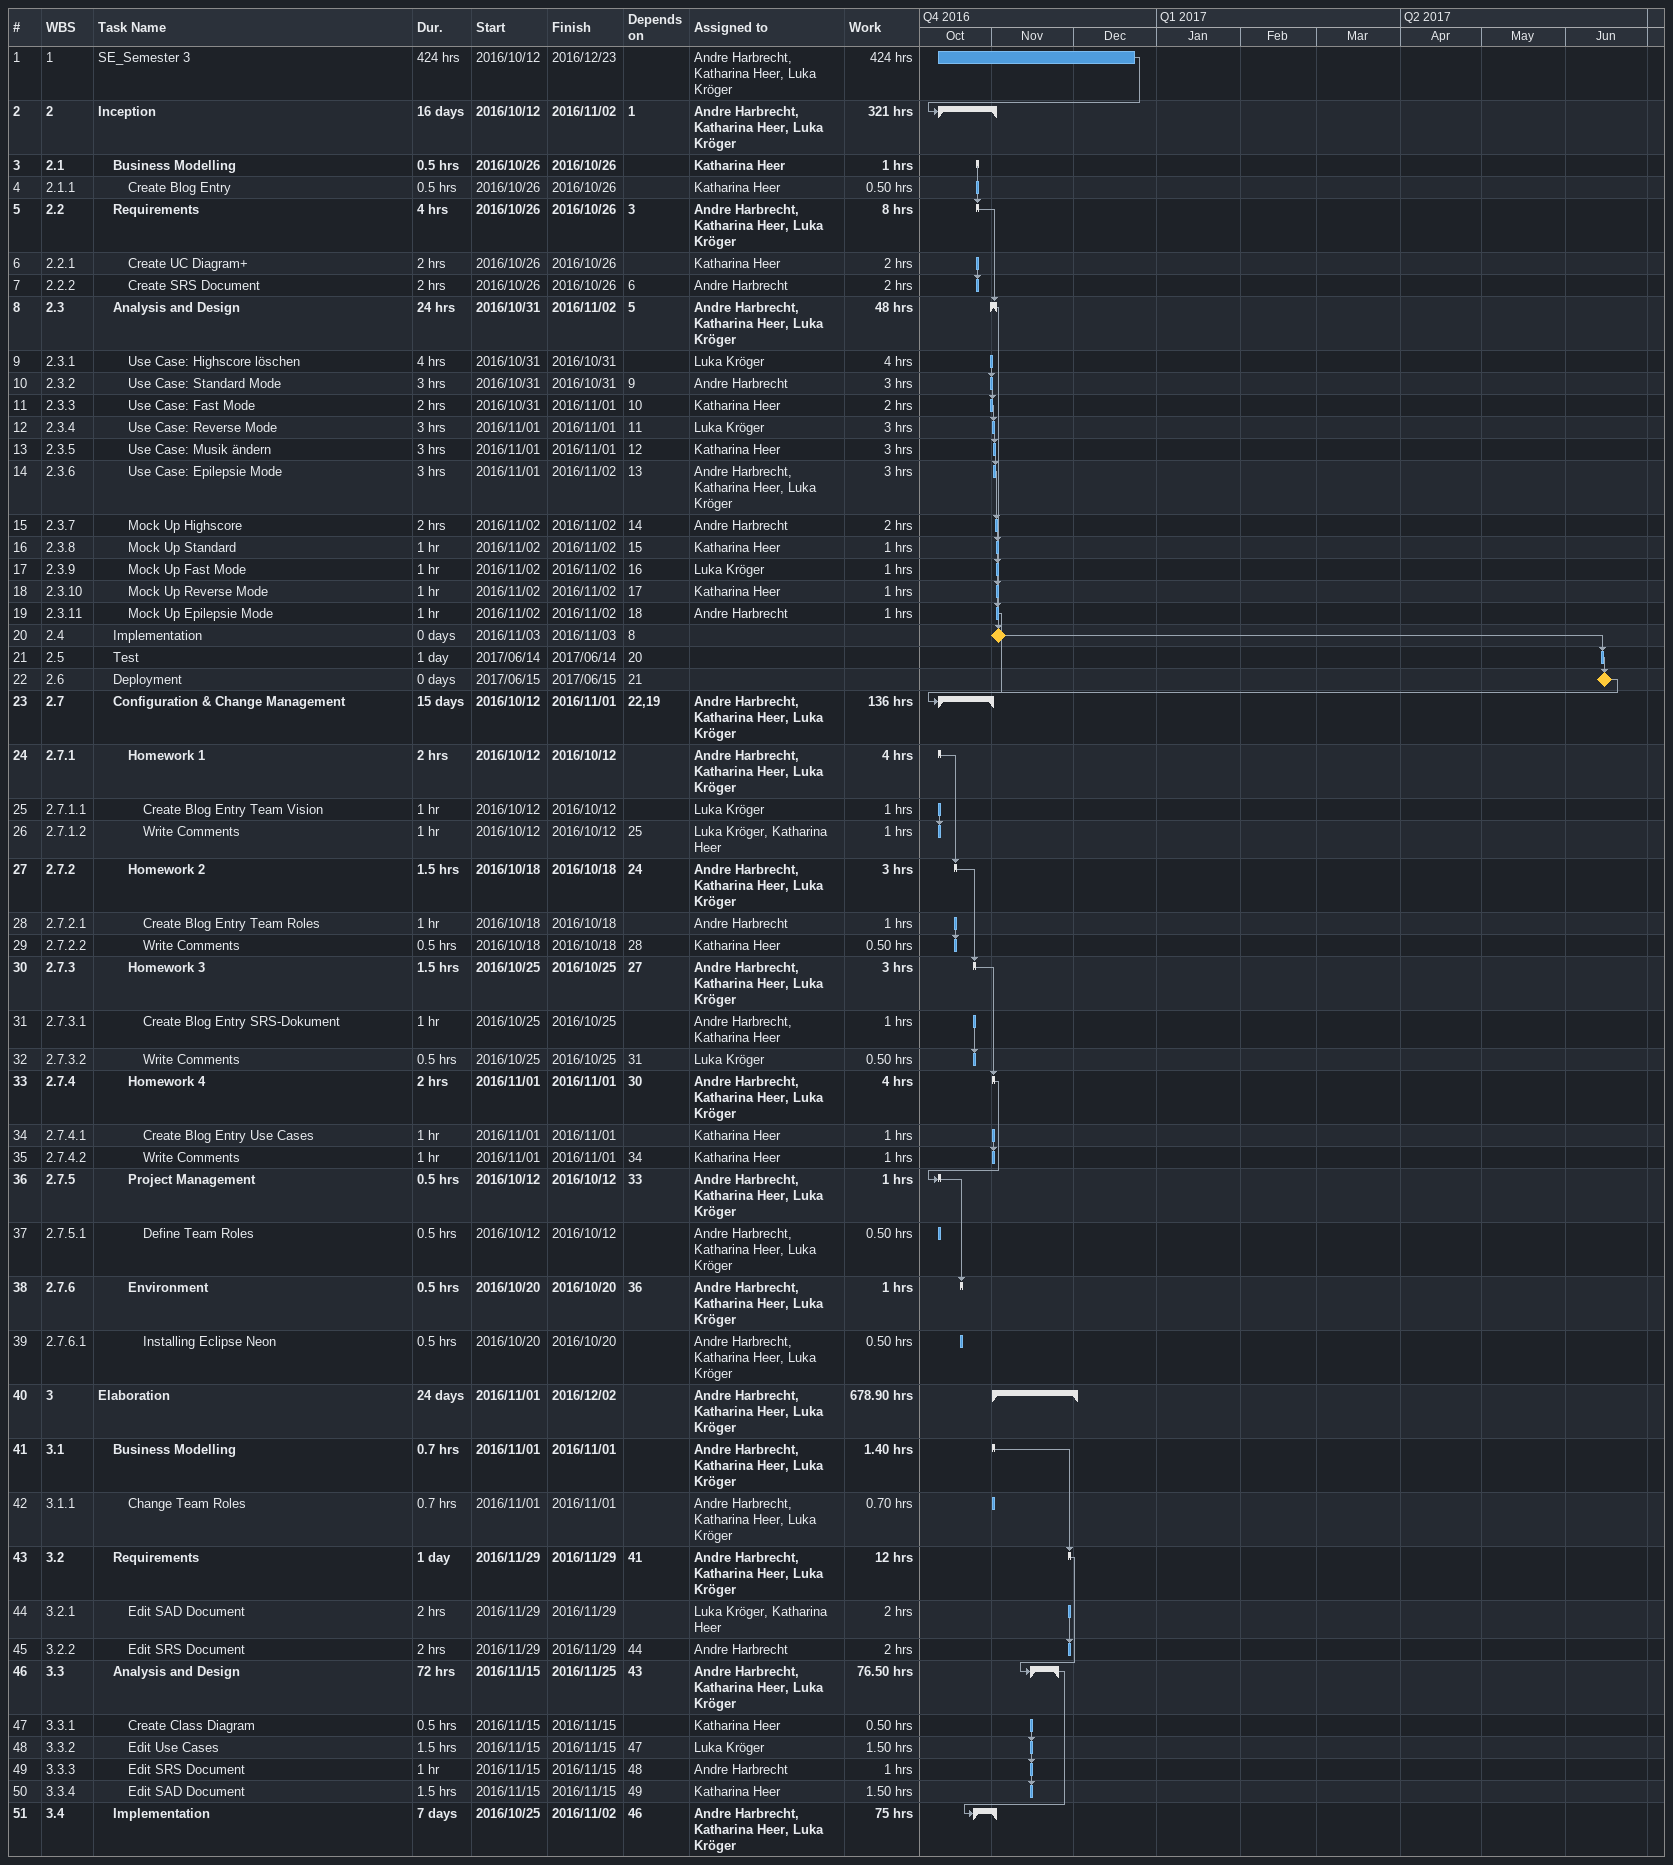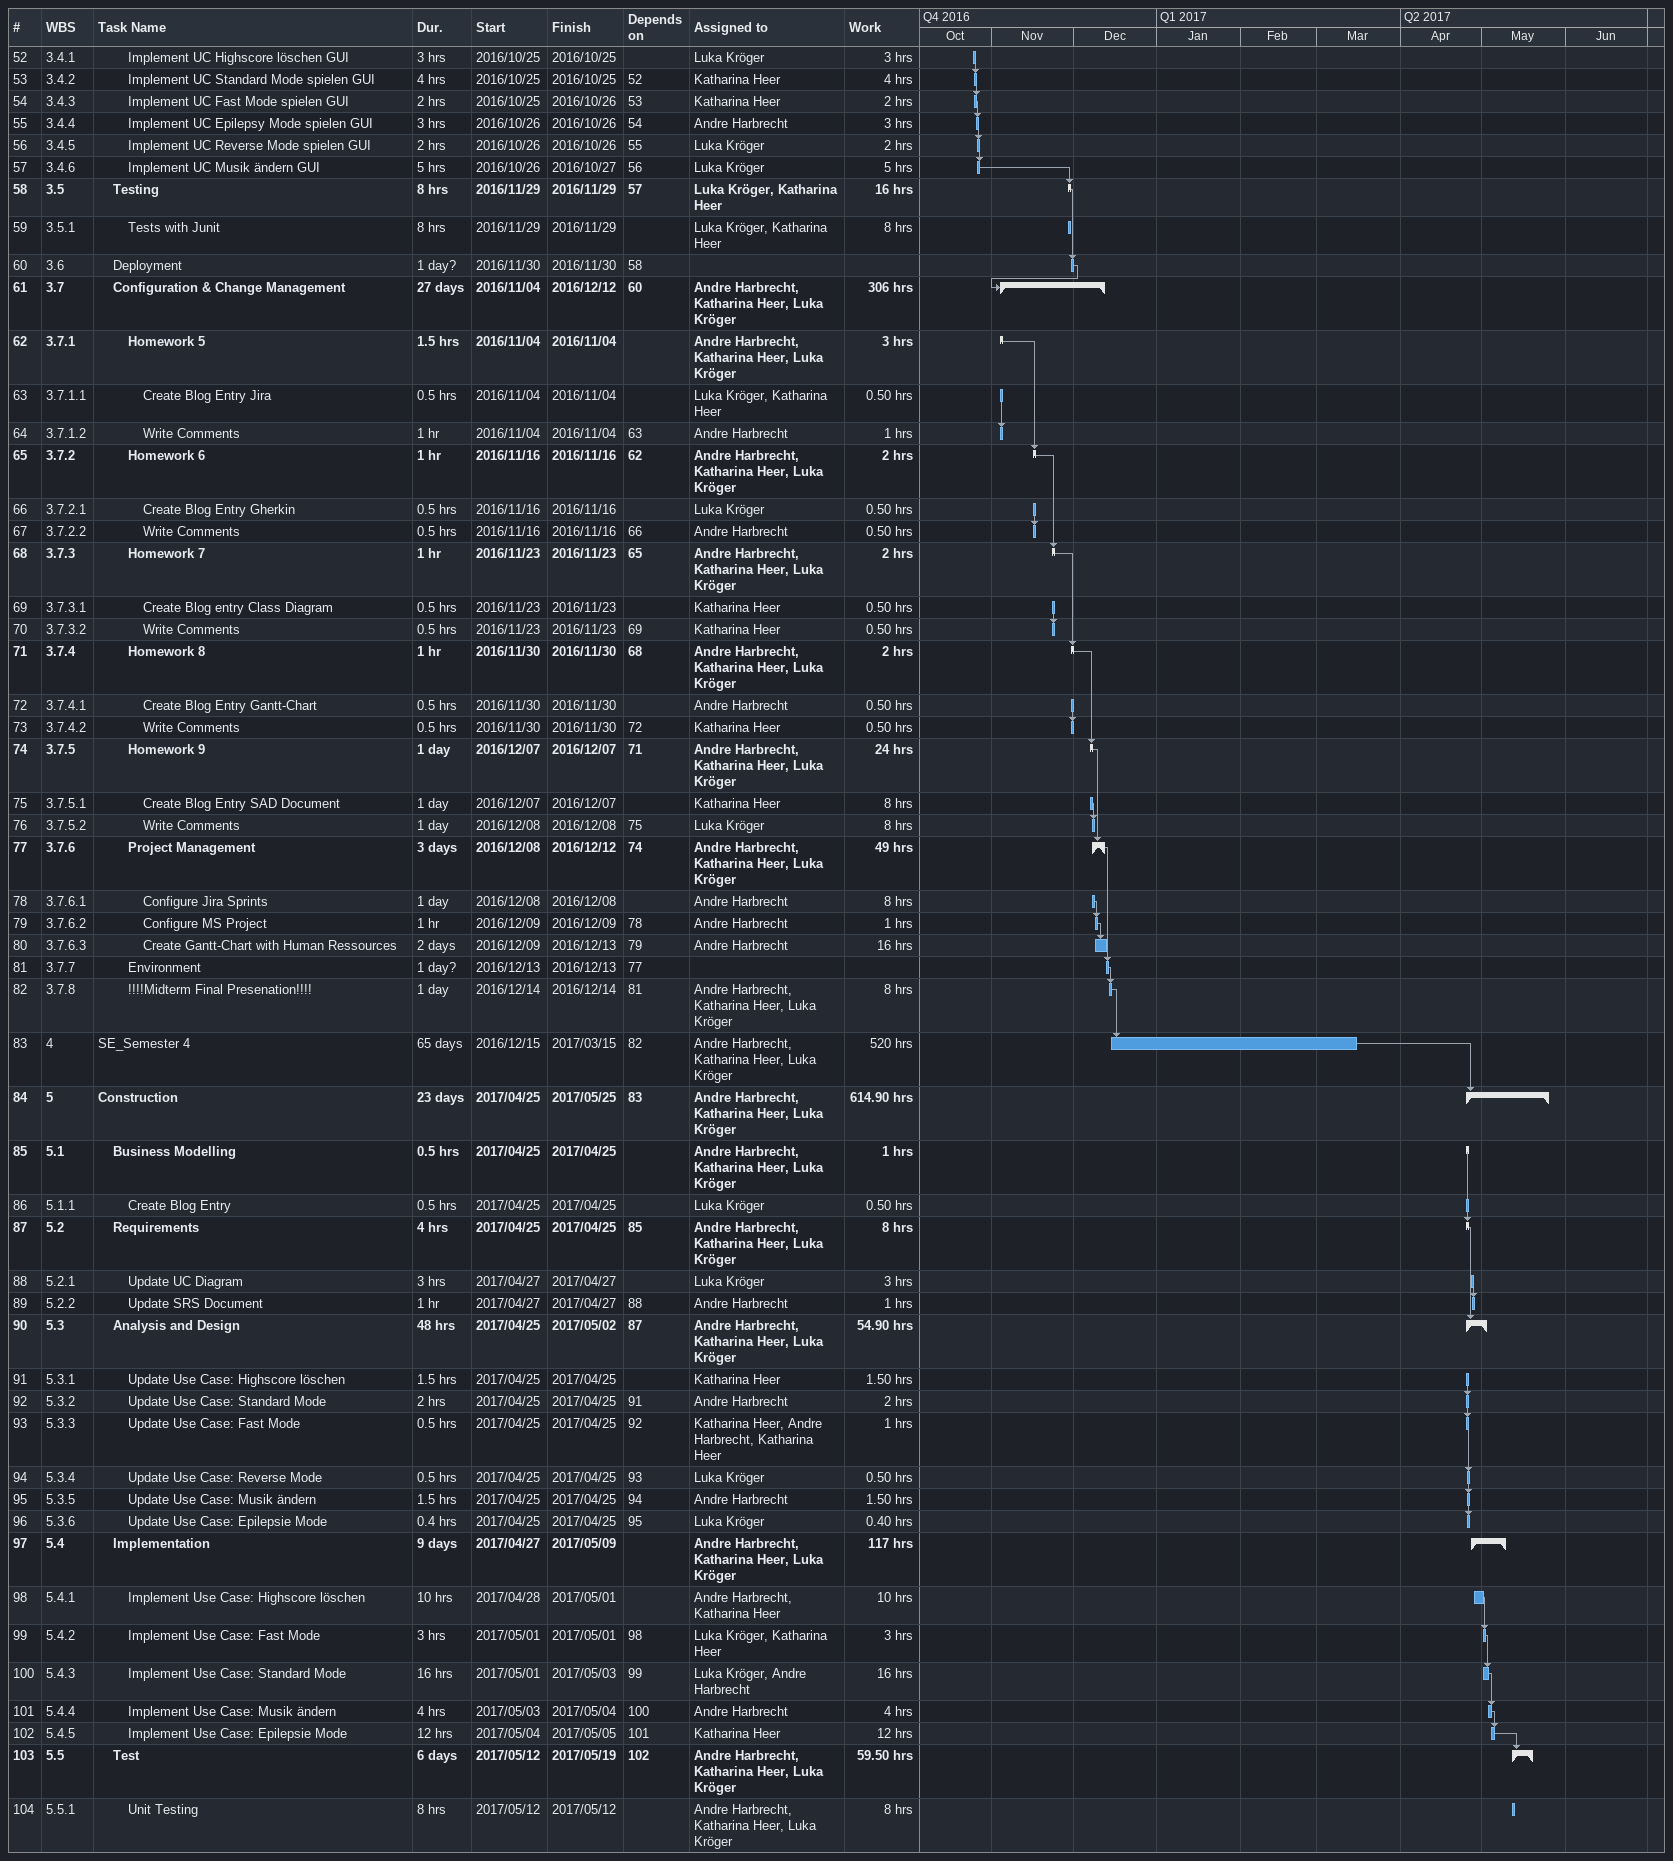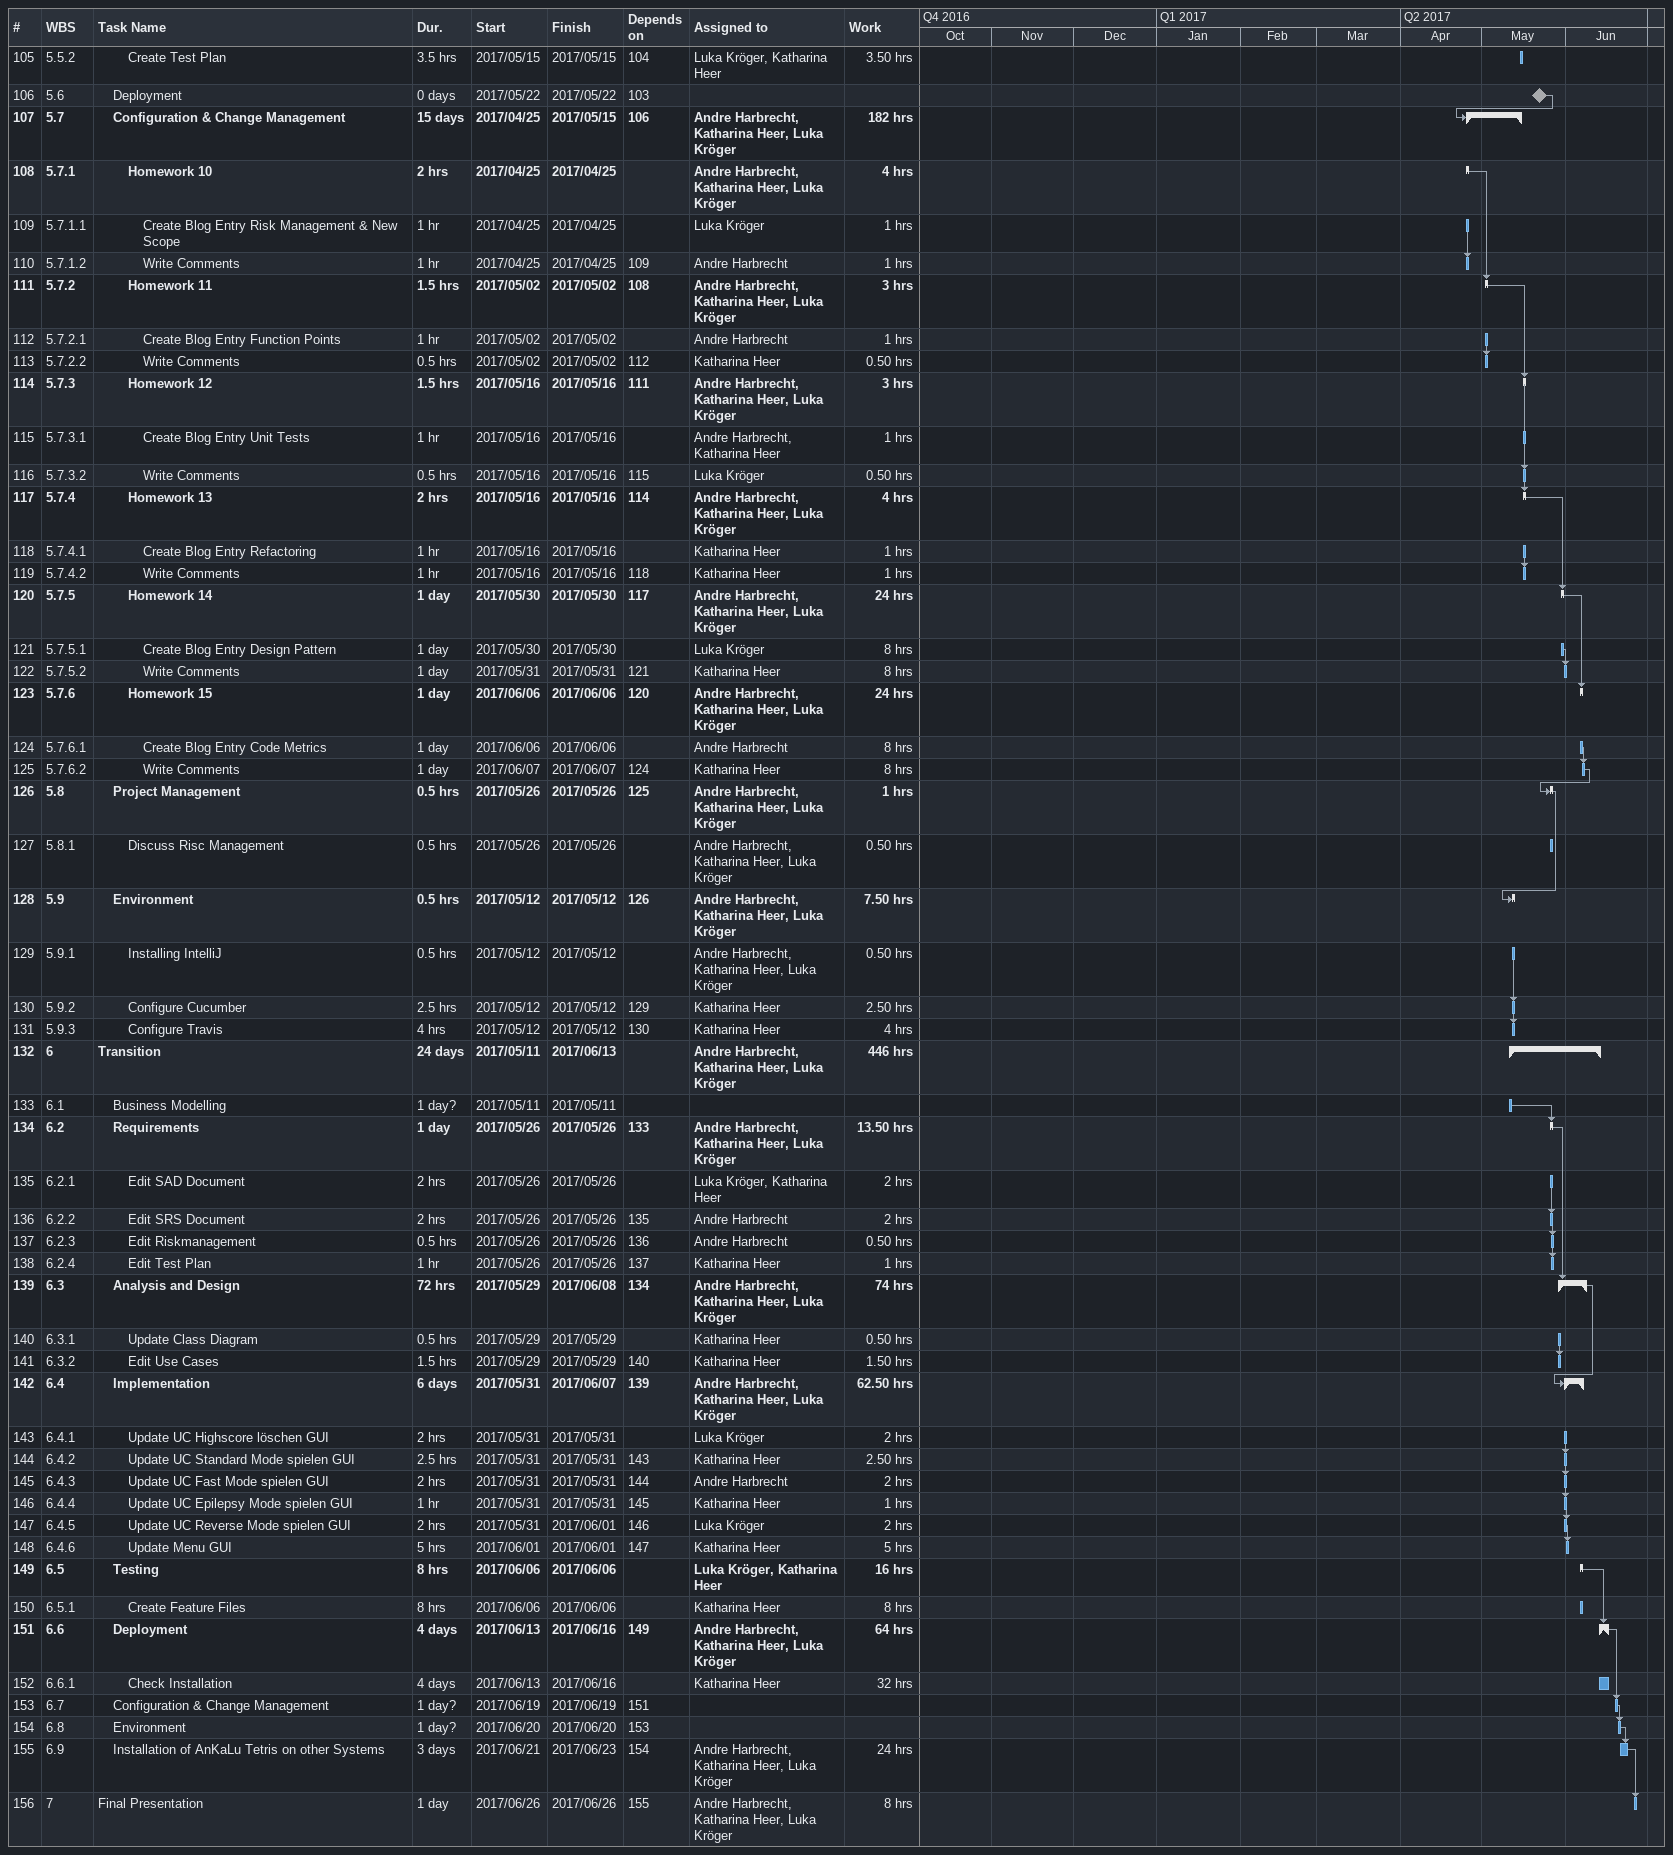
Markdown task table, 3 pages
| ID | WBS | Task | Duration | Start | Finish | Predecessors | Resources | Work (h) |
|---|---|---|---|---|---|---|---|---|
| 1 | 1 | SE_Semester 3 | 424h | 2016-10-12 | 2016-12-23 |  | Andre Harbrecht, Katharina Heer, Luka Kröger | 424 |
| 2 | 2 | **Inception** | 16d | 2016-10-12 | 2016-11-02 | 1 | Andre Harbrecht, Katharina Heer, Luka Kröger | 321 |
| 3 | 2.1 | **Business Modelling** | 0.5h | 2016-10-26 | 2016-10-26 |  | Katharina Heer | 1 |
| 4 | 2.1.1 | Create Blog Entry | 0.5h | 2016-10-26 | 2016-10-26 |  | Katharina Heer | 0.50 |
| 5 | 2.2 | **Requirements** | 4h | 2016-10-26 | 2016-10-26 | 3 | Andre Harbrecht, Katharina Heer, Luka Kröger | 8 |
| 6 | 2.2.1 | Create UC Diagram+ | 2h | 2016-10-26 | 2016-10-26 |  | Katharina Heer | 2 |
| 7 | 2.2.2 | Create SRS Document | 2h | 2016-10-26 | 2016-10-26 | 6 | Andre Harbrecht | 2 |
| 8 | 2.3 | **Analysis and Design** | 24h | 2016-10-31 | 2016-11-02 | 5 | Andre Harbrecht, Katharina Heer, Luka Kröger | 48 |
| 9 | 2.3.1 | Use Case: Highscore löschen | 4h | 2016-10-31 | 2016-10-31 |  | Luka Kröger | 4 |
| 10 | 2.3.2 | Use Case: Standard Mode | 3h | 2016-10-31 | 2016-10-31 | 9 | Andre Harbrecht | 3 |
| 11 | 2.3.3 | Use Case: Fast Mode | 2h | 2016-10-31 | 2016-11-01 | 10 | Katharina Heer | 2 |
| 12 | 2.3.4 | Use Case: Reverse Mode | 3h | 2016-11-01 | 2016-11-01 | 11 | Luka Kröger | 3 |
| 13 | 2.3.5 | Use Case: Musik ändern | 3h | 2016-11-01 | 2016-11-01 | 12 | Katharina Heer | 3 |
| 14 | 2.3.6 | Use Case: Epilepsie Mode | 3h | 2016-11-01 | 2016-11-02 | 13 | Andre Harbrecht, Katharina Heer, Luka Kröger | 3 |
| 15 | 2.3.7 | Mock Up Highscore | 2h | 2016-11-02 | 2016-11-02 | 14 | Andre Harbrecht | 2 |
| 16 | 2.3.8 | Mock Up Standard | 1h | 2016-11-02 | 2016-11-02 | 15 | Katharina Heer | 1 |
| 17 | 2.3.9 | Mock Up Fast Mode | 1h | 2016-11-02 | 2016-11-02 | 16 | Luka Kröger | 1 |
| 18 | 2.3.10 | Mock Up Reverse Mode | 1h | 2016-11-02 | 2016-11-02 | 17 | Katharina Heer | 1 |
| 19 | 2.3.11 | Mock Up Epilepsie Mode | 1h | 2016-11-02 | 2016-11-02 | 18 | Andre Harbrecht | 1 |
| 20 | 2.4 | Implementation | 0d | 2016-11-03 | 2016-11-03 | 8 |  |  |
| 21 | 2.5 | Test | 1d | 2017-06-14 | 2017-06-14 | 20 |  |  |
| 22 | 2.6 | Deployment | 0d | 2017-06-15 | 2017-06-15 | 21 |  |  |
| 23 | 2.7 | **Configuration & Change Management** | 15d | 2016-10-12 | 2016-11-01 | 22, 19 | Andre Harbrecht, Katharina Heer, Luka Kröger | 136 |
| 24 | 2.7.1 | **Homework 1** | 2h | 2016-10-12 | 2016-10-12 |  | Andre Harbrecht, Katharina Heer, Luka Kröger | 4 |
| 25 | 2.7.1.1 | Create Blog Entry Team Vision | 1h | 2016-10-12 | 2016-10-12 |  | Luka Kröger | 1 |
| 26 | 2.7.1.2 | Write Comments | 1h | 2016-10-12 | 2016-10-12 | 25 | Luka Kröger, Katharina Heer | 1 |
| 27 | 2.7.2 | **Homework 2** | 1.5h | 2016-10-18 | 2016-10-18 | 24 | Andre Harbrecht, Katharina Heer, Luka Kröger | 3 |
| 28 | 2.7.2.1 | Create Blog Entry Team Roles | 1h | 2016-10-18 | 2016-10-18 |  | Andre Harbrecht | 1 |
| 29 | 2.7.2.2 | Write Comments | 0.5h | 2016-10-18 | 2016-10-18 | 28 | Katharina Heer | 0.50 |
| 30 | 2.7.3 | **Homework 3** | 1.5h | 2016-10-25 | 2016-10-25 | 27 | Andre Harbrecht, Katharina Heer, Luka Kröger | 3 |
| 31 | 2.7.3.1 | Create Blog Entry SRS-Dokument | 1h | 2016-10-25 | 2016-10-25 |  | Andre Harbrecht, Katharina Heer | 1 |
| 32 | 2.7.3.2 | Write Comments | 0.5h | 2016-10-25 | 2016-10-25 | 31 | Luka Kröger | 0.50 |
| 33 | 2.7.4 | **Homework 4** | 2h | 2016-11-01 | 2016-11-01 | 30 | Andre Harbrecht, Katharina Heer, Luka Kröger | 4 |
| 34 | 2.7.4.1 | Create Blog Entry Use Cases | 1h | 2016-11-01 | 2016-11-01 |  | Katharina Heer | 1 |
| 35 | 2.7.4.2 | Write Comments | 1h | 2016-11-01 | 2016-11-01 | 34 | Katharina Heer | 1 |
| 36 | 2.7.5 | **Project Management** | 0.5h | 2016-10-12 | 2016-10-12 | 33 | Andre Harbrecht, Katharina Heer, Luka Kröger | 1 |
| 37 | 2.7.5.1 | Define Team Roles | 0.5h | 2016-10-12 | 2016-10-12 |  | Andre Harbrecht, Katharina Heer, Luka Kröger | 0.50 |
| 38 | 2.7.6 | **Environment** | 0.5h | 2016-10-20 | 2016-10-20 | 36 | Andre Harbrecht, Katharina Heer, Luka Kröger | 1 |
| 39 | 2.7.6.1 | Installing Eclipse Neon | 0.5h | 2016-10-20 | 2016-10-20 |  | Andre Harbrecht, Katharina Heer, Luka Kröger | 0.50 |
| 40 | 3 | **Elaboration** | 24d | 2016-11-01 | 2016-12-02 |  | Andre Harbrecht, Katharina Heer, Luka Kröger | 678.90 |
| 41 | 3.1 | **Business Modelling** | 0.7h | 2016-11-01 | 2016-11-01 |  | Andre Harbrecht, Katharina Heer, Luka Kröger | 1.40 |
| 42 | 3.1.1 | Change Team Roles | 0.7h | 2016-11-01 | 2016-11-01 |  | Andre Harbrecht, Katharina Heer, Luka Kröger | 0.70 |
| 43 | 3.2 | **Requirements** | 1d | 2016-11-29 | 2016-11-29 | 41 | Andre Harbrecht, Katharina Heer, Luka Kröger | 12 |
| 44 | 3.2.1 | Edit SAD Document | 2h | 2016-11-29 | 2016-11-29 |  | Luka Kröger, Katharina Heer | 2 |
| 45 | 3.2.2 | Edit SRS Document | 2h | 2016-11-29 | 2016-11-29 | 44 | Andre Harbrecht | 2 |
| 46 | 3.3 | **Analysis and Design** | 72h | 2016-11-15 | 2016-11-25 | 43 | Andre Harbrecht, Katharina Heer, Luka Kröger | 76.50 |
| 47 | 3.3.1 | Create Class Diagram | 0.5h | 2016-11-15 | 2016-11-15 |  | Katharina Heer | 0.50 |
| 48 | 3.3.2 | Edit Use Cases | 1.5h | 2016-11-15 | 2016-11-15 | 47 | Luka Kröger | 1.50 |
| 49 | 3.3.3 | Edit SRS Document | 1h | 2016-11-15 | 2016-11-15 | 48 | Andre Harbrecht | 1 |
| 50 | 3.3.4 | Edit SAD Document | 1.5h | 2016-11-15 | 2016-11-15 | 49 | Katharina Heer | 1.50 |
| 51 | 3.4 | **Implementation** | 7d | 2016-10-25 | 2016-11-02 | 46 | Andre Harbrecht, Katharina Heer, Luka Kröger | 75 |
| 52 | 3.4.1 | Implement UC Highscore löschen GUI | 3h | 2016-10-25 | 2016-10-25 |  | Luka Kröger | 3 |
| 53 | 3.4.2 | Implement UC Standard Mode spielen GUI | 4h | 2016-10-25 | 2016-10-25 | 52 | Katharina Heer | 4 |
| 54 | 3.4.3 | Implement UC Fast Mode spielen GUI | 2h | 2016-10-25 | 2016-10-26 | 53 | Katharina Heer | 2 |
| 55 | 3.4.4 | Implement UC Epilepsy Mode spielen GUI | 3h | 2016-10-26 | 2016-10-26 | 54 | Andre Harbrecht | 3 |
| 56 | 3.4.5 | Implement UC Reverse Mode spielen GUI | 2h | 2016-10-26 | 2016-10-26 | 55 | Luka Kröger | 2 |
| 57 | 3.4.6 | Implement UC Musik ändern GUI | 5h | 2016-10-26 | 2016-10-27 | 56 | Luka Kröger | 5 |
| 58 | 3.5 | **Testing** | 8h | 2016-11-29 | 2016-11-29 | 57 | Luka Kröger, Katharina Heer | 16 |
| 59 | 3.5.1 | Tests with Junit | 8h | 2016-11-29 | 2016-11-29 |  | Luka Kröger, Katharina Heer | 8 |
| 60 | 3.6 | Deployment | 1d? | 2016-11-30 | 2016-11-30 | 58 |  |  |
| 61 | 3.7 | **Configuration & Change Management** | 27d | 2016-11-04 | 2016-12-12 | 60 | Andre Harbrecht, Katharina Heer, Luka Kröger | 306 |
| 62 | 3.7.1 | **Homework 5** | 1.5h | 2016-11-04 | 2016-11-04 |  | Andre Harbrecht, Katharina Heer, Luka Kröger | 3 |
| 63 | 3.7.1.1 | Create Blog Entry Jira | 0.5h | 2016-11-04 | 2016-11-04 |  | Luka Kröger, Katharina Heer | 0.50 |
| 64 | 3.7.1.2 | Write Comments | 1h | 2016-11-04 | 2016-11-04 | 63 | Andre Harbrecht | 1 |
| 65 | 3.7.2 | **Homework 6** | 1h | 2016-11-16 | 2016-11-16 | 62 | Andre Harbrecht, Katharina Heer, Luka Kröger | 2 |
| 66 | 3.7.2.1 | Create Blog Entry Gherkin | 0.5h | 2016-11-16 | 2016-11-16 |  | Luka Kröger | 0.50 |
| 67 | 3.7.2.2 | Write Comments | 0.5h | 2016-11-16 | 2016-11-16 | 66 | Andre Harbrecht | 0.50 |
| 68 | 3.7.3 | **Homework 7** | 1h | 2016-11-23 | 2016-11-23 | 65 | Andre Harbrecht, Katharina Heer, Luka Kröger | 2 |
| 69 | 3.7.3.1 | Create Blog entry Class Diagram | 0.5h | 2016-11-23 | 2016-11-23 |  | Katharina Heer | 0.50 |
| 70 | 3.7.3.2 | Write Comments | 0.5h | 2016-11-23 | 2016-11-23 | 69 | Katharina Heer | 0.50 |
| 71 | 3.7.4 | **Homework 8** | 1h | 2016-11-30 | 2016-11-30 | 68 | Andre Harbrecht, Katharina Heer, Luka Kröger | 2 |
| 72 | 3.7.4.1 | Create Blog Entry Gantt-Chart | 0.5h | 2016-11-30 | 2016-11-30 |  | Andre Harbrecht | 0.50 |
| 73 | 3.7.4.2 | Write Comments | 0.5h | 2016-11-30 | 2016-11-30 | 72 | Katharina Heer | 0.50 |
| 74 | 3.7.5 | **Homework 9** | 1d | 2016-12-07 | 2016-12-07 | 71 | Andre Harbrecht, Katharina Heer, Luka Kröger | 24 |
| 75 | 3.7.5.1 | Create Blog Entry SAD Document | 1d | 2016-12-07 | 2016-12-07 |  | Katharina Heer | 8 |
| 76 | 3.7.5.2 | Write Comments | 1d | 2016-12-08 | 2016-12-08 | 75 | Luka Kröger | 8 |
| 77 | 3.7.6 | **Project Management** | 3d | 2016-12-08 | 2016-12-12 | 74 | Andre Harbrecht, Katharina Heer, Luka Kröger | 49 |
| 78 | 3.7.6.1 | Configure Jira Sprints | 1d | 2016-12-08 | 2016-12-08 |  | Andre Harbrecht | 8 |
| 79 | 3.7.6.2 | Configure MS Project | 1h | 2016-12-09 | 2016-12-09 | 78 | Andre Harbrecht | 1 |
| 80 | 3.7.6.3 | Create Gantt-Chart with Human Ressources | 2d | 2016-12-09 | 2016-12-13 | 79 | Andre Harbrecht | 16 |
| 81 | 3.7.7 | Environment | 1d? | 2016-12-13 | 2016-12-13 | 77 |  |  |
| 82 | 3.7.8 | !!!!Midterm Final Presenation!!!! | 1d | 2016-12-14 | 2016-12-14 | 81 | Andre Harbrecht, Katharina Heer, Luka Kröger | 8 |
| 83 | 4 | SE_Semester 4 | 65d | 2016-12-15 | 2017-03-15 | 82 | Andre Harbrecht, Katharina Heer, Luka Kröger | 520 |
| 84 | 5 | **Construction** | 23d | 2017-04-25 | 2017-05-25 | 83 | Andre Harbrecht, Katharina Heer, Luka Kröger | 614.90 |
| 85 | 5.1 | **Business Modelling** | 0.5h | 2017-04-25 | 2017-04-25 |  | Andre Harbrecht, Katharina Heer, Luka Kröger | 1 |
| 86 | 5.1.1 | Create Blog Entry | 0.5h | 2017-04-25 | 2017-04-25 |  | Luka Kröger | 0.50 |
| 87 | 5.2 | **Requirements** | 4h | 2017-04-25 | 2017-04-25 | 85 | Andre Harbrecht, Katharina Heer, Luka Kröger | 8 |
| 88 | 5.2.1 | Update UC Diagram | 3h | 2017-04-27 | 2017-04-27 |  | Luka Kröger | 3 |
| 89 | 5.2.2 | Update SRS Document | 1h | 2017-04-27 | 2017-04-27 | 88 | Andre Harbrecht | 1 |
| 90 | 5.3 | **Analysis and Design** | 48h | 2017-04-25 | 2017-05-02 | 87 | Andre Harbrecht, Katharina Heer, Luka Kröger | 54.90 |
| 91 | 5.3.1 | Update Use Case: Highscore löschen | 1.5h | 2017-04-25 | 2017-04-25 |  | Katharina Heer | 1.50 |
| 92 | 5.3.2 | Update Use Case: Standard Mode | 2h | 2017-04-25 | 2017-04-25 | 91 | Andre Harbrecht | 2 |
| 93 | 5.3.3 | Update Use Case: Fast Mode | 0.5h | 2017-04-25 | 2017-04-25 | 92 | Katharina Heer, Andre Harbrecht, Katharina Heer | 1 |
| 94 | 5.3.4 | Update Use Case: Reverse Mode | 0.5h | 2017-04-25 | 2017-04-25 | 93 | Luka Kröger | 0.50 |
| 95 | 5.3.5 | Update Use Case: Musik ändern | 1.5h | 2017-04-25 | 2017-04-25 | 94 | Andre Harbrecht | 1.50 |
| 96 | 5.3.6 | Update Use Case: Epilepsie Mode | 0.4h | 2017-04-25 | 2017-04-25 | 95 | Luka Kröger | 0.40 |
| 97 | 5.4 | **Implementation** | 9d | 2017-04-27 | 2017-05-09 |  | Andre Harbrecht, Katharina Heer, Luka Kröger | 117 |
| 98 | 5.4.1 | Implement Use Case: Highscore löschen | 10h | 2017-04-28 | 2017-05-01 |  | Andre Harbrecht, Katharina Heer | 10 |
| 99 | 5.4.2 | Implement Use Case: Fast Mode | 3h | 2017-05-01 | 2017-05-01 | 98 | Luka Kröger, Katharina Heer | 3 |
| 100 | 5.4.3 | Implement Use Case: Standard Mode | 16h | 2017-05-01 | 2017-05-03 | 99 | Luka Kröger, Andre Harbrecht | 16 |
| 101 | 5.4.4 | Implement Use Case: Musik ändern | 4h | 2017-05-03 | 2017-05-04 | 100 | Andre Harbrecht | 4 |
| 102 | 5.4.5 | Implement Use Case: Epilepsie Mode | 12h | 2017-05-04 | 2017-05-05 | 101 | Katharina Heer | 12 |
| 103 | 5.5 | **Test** | 6d | 2017-05-12 | 2017-05-19 | 102 | Andre Harbrecht, Katharina Heer, Luka Kröger | 59.50 |
| 104 | 5.5.1 | Unit Testing | 8h | 2017-05-12 | 2017-05-12 |  | Andre Harbrecht, Katharina Heer, Luka Kröger | 8 |
| 105 | 5.5.2 | Create Test Plan | 3.5h | 2017-05-15 | 2017-05-15 | 104 | Luka Kröger, Katharina Heer | 3.50 |
| 106 | 5.6 | Deployment | 0d | 2017-05-22 | 2017-05-22 | 103 |  |  |
| 107 | 5.7 | **Configuration & Change Management** | 15d | 2017-04-25 | 2017-05-15 | 106 | Andre Harbrecht, Katharina Heer, Luka Kröger | 182 |
| 108 | 5.7.1 | **Homework 10** | 2h | 2017-04-25 | 2017-04-25 |  | Andre Harbrecht, Katharina Heer, Luka Kröger | 4 |
| 109 | 5.7.1.1 | Create Blog Entry Risk Management & New Scope | 1h | 2017-04-25 | 2017-04-25 |  | Luka Kröger | 1 |
| 110 | 5.7.1.2 | Write Comments | 1h | 2017-04-25 | 2017-04-25 | 109 | Andre Harbrecht | 1 |
| 111 | 5.7.2 | **Homework 11** | 1.5h | 2017-05-02 | 2017-05-02 | 108 | Andre Harbrecht, Katharina Heer, Luka Kröger | 3 |
| 112 | 5.7.2.1 | Create Blog Entry Function Points | 1h | 2017-05-02 | 2017-05-02 |  | Andre Harbrecht | 1 |
| 113 | 5.7.2.2 | Write Comments | 0.5h | 2017-05-02 | 2017-05-02 | 112 | Katharina Heer | 0.50 |
| 114 | 5.7.3 | **Homework 12** | 1.5h | 2017-05-16 | 2017-05-16 | 111 | Andre Harbrecht, Katharina Heer, Luka Kröger | 3 |
| 115 | 5.7.3.1 | Create Blog Entry Unit Tests | 1h | 2017-05-16 | 2017-05-16 |  | Andre Harbrecht, Katharina Heer | 1 |
| 116 | 5.7.3.2 | Write Comments | 0.5h | 2017-05-16 | 2017-05-16 | 115 | Luka Kröger | 0.50 |
| 117 | 5.7.4 | **Homework 13** | 2h | 2017-05-16 | 2017-05-16 | 114 | Andre Harbrecht, Katharina Heer, Luka Kröger | 4 |
| 118 | 5.7.4.1 | Create Blog Entry Refactoring | 1h | 2017-05-16 | 2017-05-16 |  | Katharina Heer | 1 |
| 119 | 5.7.4.2 | Write Comments | 1h | 2017-05-16 | 2017-05-16 | 118 | Katharina Heer | 1 |
| 120 | 5.7.5 | **Homework 14** | 1d | 2017-05-30 | 2017-05-30 | 117 | Andre Harbrecht, Katharina Heer, Luka Kröger | 24 |
| 121 | 5.7.5.1 | Create Blog Entry Design Pattern | 1d | 2017-05-30 | 2017-05-30 |  | Luka Kröger | 8 |
| 122 | 5.7.5.2 | Write Comments | 1d | 2017-05-31 | 2017-05-31 | 121 | Katharina Heer | 8 |
| 123 | 5.7.6 | **Homework 15** | 1d | 2017-06-06 | 2017-06-06 | 120 | Andre Harbrecht, Katharina Heer, Luka Kröger | 24 |
| 124 | 5.7.6.1 | Create Blog Entry Code Metrics | 1d | 2017-06-06 | 2017-06-06 |  | Andre Harbrecht | 8 |
| 125 | 5.7.6.2 | Write Comments | 1d | 2017-06-07 | 2017-06-07 | 124 | Katharina Heer | 8 |
| 126 | 5.8 | **Project Management** | 0.5h | 2017-05-26 | 2017-05-26 | 125 | Andre Harbrecht, Katharina Heer, Luka Kröger | 1 |
| 127 | 5.8.1 | Discuss Risc Management | 0.5h | 2017-05-26 | 2017-05-26 |  | Andre Harbrecht, Katharina Heer, Luka Kröger | 0.50 |
| 128 | 5.9 | **Environment** | 0.5h | 2017-05-12 | 2017-05-12 | 126 | Andre Harbrecht, Katharina Heer, Luka Kröger | 7.50 |
| 129 | 5.9.1 | Installing IntelliJ | 0.5h | 2017-05-12 | 2017-05-12 |  | Andre Harbrecht, Katharina Heer, Luka Kröger | 0.50 |
| 130 | 5.9.2 | Configure Cucumber | 2.5h | 2017-05-12 | 2017-05-12 | 129 | Katharina Heer | 2.50 |
| 131 | 5.9.3 | Configure Travis | 4h | 2017-05-12 | 2017-05-12 | 130 | Katharina Heer | 4 |
| 132 | 6 | **Transition** | 24d | 2017-05-11 | 2017-06-13 |  | Andre Harbrecht, Katharina Heer, Luka Kröger | 446 |
| 133 | 6.1 | Business Modelling | 1d? | 2017-05-11 | 2017-05-11 |  |  |  |
| 134 | 6.2 | **Requirements** | 1d | 2017-05-26 | 2017-05-26 | 133 | Andre Harbrecht, Katharina Heer, Luka Kröger | 13.50 |
| 135 | 6.2.1 | Edit SAD Document | 2h | 2017-05-26 | 2017-05-26 |  | Luka Kröger, Katharina Heer | 2 |
| 136 | 6.2.2 | Edit SRS Document | 2h | 2017-05-26 | 2017-05-26 | 135 | Andre Harbrecht | 2 |
| 137 | 6.2.3 | Edit Riskmanagement | 0.5h | 2017-05-26 | 2017-05-26 | 136 | Andre Harbrecht | 0.50 |
| 138 | 6.2.4 | Edit Test Plan | 1h | 2017-05-26 | 2017-05-26 | 137 | Katharina Heer | 1 |
| 139 | 6.3 | **Analysis and Design** | 72h | 2017-05-29 | 2017-06-08 | 134 | Andre Harbrecht, Katharina Heer, Luka Kröger | 74 |
| 140 | 6.3.1 | Update Class Diagram | 0.5h | 2017-05-29 | 2017-05-29 |  | Katharina Heer | 0.50 |
| 141 | 6.3.2 | Edit Use Cases | 1.5h | 2017-05-29 | 2017-05-29 | 140 | Katharina Heer | 1.50 |
| 142 | 6.4 | **Implementation** | 6d | 2017-05-31 | 2017-06-07 | 139 | Andre Harbrecht, Katharina Heer, Luka Kröger | 62.50 |
| 143 | 6.4.1 | Update UC Highscore löschen GUI | 2h | 2017-05-31 | 2017-05-31 |  | Luka Kröger | 2 |
| 144 | 6.4.2 | Update UC Standard Mode spielen GUI | 2.5h | 2017-05-31 | 2017-05-31 | 143 | Katharina Heer | 2.50 |
| 145 | 6.4.3 | Update UC Fast Mode spielen GUI | 2h | 2017-05-31 | 2017-05-31 | 144 | Andre Harbrecht | 2 |
| 146 | 6.4.4 | Update UC Epilepsy Mode spielen GUI | 1h | 2017-05-31 | 2017-05-31 | 145 | Katharina Heer | 1 |
| 147 | 6.4.5 | Update UC Reverse Mode spielen GUI | 2h | 2017-05-31 | 2017-06-01 | 146 | Luka Kröger | 2 |
| 148 | 6.4.6 | Update Menu GUI | 5h | 2017-06-01 | 2017-06-01 | 147 | Katharina Heer | 5 |
| 149 | 6.5 | **Testing** | 8h | 2017-06-06 | 2017-06-06 |  | Luka Kröger, Katharina Heer | 16 |
| 150 | 6.5.1 | Create Feature Files | 8h | 2017-06-06 | 2017-06-06 |  | Katharina Heer | 8 |
| 151 | 6.6 | **Deployment** | 4d | 2017-06-13 | 2017-06-16 | 149 | Andre Harbrecht, Katharina Heer, Luka Kröger | 64 |
| 152 | 6.6.1 | Check Installation | 4d | 2017-06-13 | 2017-06-16 |  | Katharina Heer | 32 |
| 153 | 6.7 | Configuration & Change Management | 1d? | 2017-06-19 | 2017-06-19 | 151 |  |  |
| 154 | 6.8 | Environment | 1d? | 2017-06-20 | 2017-06-20 | 153 |  |  |
| 155 | 6.9 | Installation of AnKaLu Tetris on other Systems | 3d | 2017-06-21 | 2017-06-23 | 154 | Andre Harbrecht, Katharina Heer, Luka Kröger | 24 |
| 156 | 7 | Final Presentation | 1d | 2017-06-26 | 2017-06-26 | 155 | Andre Harbrecht, Katharina Heer, Luka Kröger | 8 |
